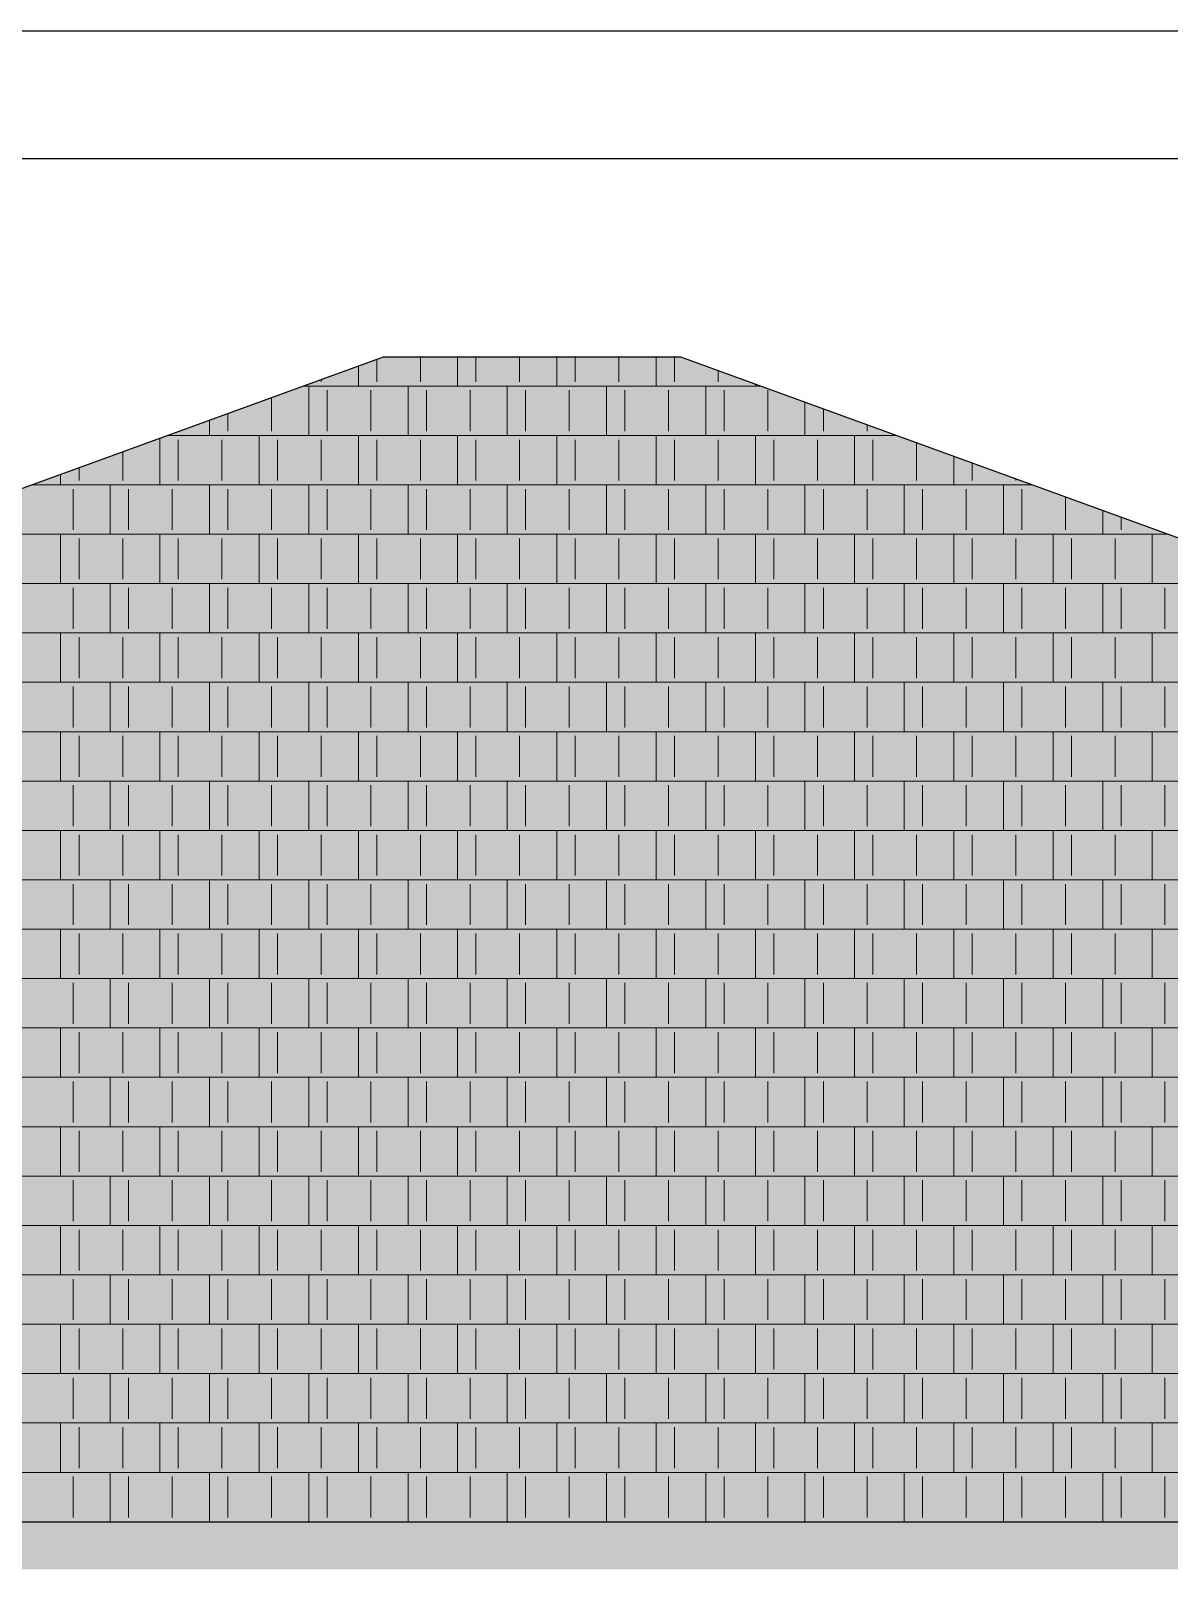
# Model space of a CAD drawing. Extents: x -1929 to 256751, y -18317 to 36108.
# Drawn here: x 10458.2 to 10687.7, y 1160 to 1470.1 of the extents above; entities that cross this region are included whole.
import ezdxf

# ---------------------------------------------------------------- set-up
doc = ezdxf.new("R2010")
doc.units = 0
doc.header["$LTSCALE"] = 5
doc.header["$MEASUREMENT"] = 0
doc.layers.add('7 _ - Основни елементи.2D Elements', color=7, linetype='Continuous')
doc.layers.add('KEREMIDI', color=7, linetype='Continuous')

# ---------------------------------------------------------------- blocks, each defined once
blk = doc.blocks.new('*X17')
at = {"layer": 'KEREMIDI', "color": 250, "linetype": 'Continuous', "lineweight": 13, "ltscale": 0.01, "true_color": 0x2a2a2a}
for p, q in [((20354.9, 27916.5), (20354.9, 27836)), ((20428.9, 27853.1), (20428.9, 27943.4)), ((20604.9, 27853.1), (20604.9, 27952.9)), ((20754.9, 27836), (20754.9, 27952.9)), ((20828.9, 27853.1), (20828.9, 27952.9)), ((21004.9, 27853.1), (21004.9, 27952.9)), ((21154.9, 27952.9), (21154.9, 27836)), ((21228.9, 27853.1), (21228.9, 27952.9)), ((21404.9, 27853.1), (21404.9, 27952.9)), ((21554.9, 27836), (21554.9, 27952.9)), ((21628.9, 27853.1), (21628.9, 27952.9)), ((20204.9, 27853.1), (20204.9, 27861.9)), ((21804.9, 27853.1), (21804.9, 27898.3)), ((20004.9, 27654), (20004.9, 27789.1)), ((20133.6, 27836), (20354.9, 27836)), ((20154.9, 27636.9), (20154.9, 27836)), ((20228.9, 27654), (20228.9, 27818.9)), ((20354.9, 27836), (21154.9, 27836)), ((20404.9, 27654), (20404.9, 27818.9)), ((20554.9, 27636.9), (20554.9, 27836)), ((20628.9, 27654), (20628.9, 27818.9)), ((20804.9, 27654), (20804.9, 27818.9)), ((20954.9, 27636.9), (20954.9, 27836)), ((21028.9, 27654), (21028.9, 27818.9)), ((21154.9, 27836), (21954.9, 27836)), ((21204.9, 27654), (21204.9, 27818.9)), ((21354.9, 27636.9), (21354.9, 27836)), ((21428.9, 27654), (21428.9, 27818.9)), ((21604.9, 27654), (21604.9, 27818.9)), ((21754.9, 27636.9), (21754.9, 27836)), ((21828.9, 27654), (21828.9, 27818.9)), ((21954.9, 27843.7), (21954.9, 27836)), ((21954.9, 27836), (21976.2, 27836)), ((22004.9, 27654), (22004.9, 27818.9)), ((19828.9, 27654), (19828.9, 27725.1)), ((22154.9, 27636.9), (22154.9, 27770.9)), ((22228.9, 27654), (22228.9, 27744)), ((19754.9, 27636.9), (19754.9, 27698.1)), ((22404.9, 27654), (22404.9, 27679.9)), ((19554.9, 27625.3), (19554.9, 27437.9)), ((20354.9, 27636.9), (19586.7, 27636.9)), ((19628.9, 27455), (19628.9, 27619.8)), ((19804.9, 27455), (19804.9, 27619.8)), ((19954.9, 27437.9), (19954.9, 27636.9)), ((20028.9, 27455), (20028.9, 27619.8)), ((20204.9, 27455), (20204.9, 27619.8)), ((21154.9, 27636.9), (20354.9, 27636.9)), ((20354.9, 27636.9), (20354.9, 27437.9)), ((20428.9, 27455), (20428.9, 27619.8)), ((20604.9, 27455), (20604.9, 27619.8)), ((20754.9, 27437.9), (20754.9, 27636.9)), ((20828.9, 27455), (20828.9, 27619.8)), ((21004.9, 27455), (21004.9, 27619.8)), ((21954.9, 27636.9), (21154.9, 27636.9)), ((21154.9, 27636.9), (21154.9, 27437.9)), ((21228.9, 27455), (21228.9, 27619.8)), ((21404.9, 27455), (21404.9, 27619.8)), ((21554.9, 27437.9), (21554.9, 27636.9)), ((21628.9, 27455), (21628.9, 27619.8)), ((21804.9, 27455), (21804.9, 27619.8)), ((22523.1, 27636.9), (21954.9, 27636.9)), ((21954.9, 27636.9), (21954.9, 27437.9)), ((22028.9, 27455), (22028.9, 27619.8)), ((22204.9, 27455), (22204.9, 27619.8)), ((22354.9, 27437.9), (22354.9, 27636.9)), ((22428.9, 27455), (22428.9, 27619.8)), ((22604.9, 27455), (22604.9, 27607.1)), ((19404.9, 27455), (19404.9, 27570.7)), ((22754.9, 27552.5), (22754.9, 27437.9)), ((19154.9, 27437.9), (19154.9, 27479.7)), ((19228.9, 27455), (19228.9, 27506.7)), ((22828.9, 27455), (22828.9, 27525.6)), ((19039.8, 27437.9), (19554.9, 27437.9)), ((19204.9, 27255.9), (19204.9, 27420.8)), ((19354.9, 27238.8), (19354.9, 27437.9)), ((19428.9, 27255.9), (19428.9, 27420.8)), ((19554.9, 27437.9), (20354.9, 27437.9)), ((19604.9, 27255.9), (19604.9, 27420.8)), ((19754.9, 27238.8), (19754.9, 27437.9)), ((19828.9, 27255.9), (19828.9, 27420.8)), ((20004.9, 27255.9), (20004.9, 27420.8)), ((20154.9, 27238.8), (20154.9, 27437.9)), ((20228.9, 27255.9), (20228.9, 27420.8)), ((20354.9, 27437.9), (21154.9, 27437.9)), ((20404.9, 27255.9), (20404.9, 27420.8)), ((20554.9, 27238.8), (20554.9, 27437.9)), ((20628.9, 27255.9), (20628.9, 27420.8)), ((20804.9, 27255.9), (20804.9, 27420.8)), ((20954.9, 27238.8), (20954.9, 27437.9)), ((21028.9, 27255.9), (21028.9, 27420.8)), ((21154.9, 27437.9), (21954.9, 27437.9)), ((21204.9, 27255.9), (21204.9, 27420.8)), ((21354.9, 27238.8), (21354.9, 27437.9)), ((21428.9, 27255.9), (21428.9, 27420.8)), ((21604.9, 27255.9), (21604.9, 27420.8)), ((21754.9, 27238.8), (21754.9, 27437.9)), ((21828.9, 27255.9), (21828.9, 27420.8)), ((21954.9, 27437.9), (22754.9, 27437.9)), ((22004.9, 27255.9), (22004.9, 27420.8)), ((22154.9, 27238.8), (22154.9, 27437.9)), ((22228.9, 27255.9), (22228.9, 27420.8)), ((22404.9, 27255.9), (22404.9, 27420.8)), ((22554.9, 27238.8), (22554.9, 27437.9)), ((22628.9, 27255.9), (22628.9, 27420.8)), ((22754.9, 27437.9), (23070, 27437.9)), ((22804.9, 27255.9), (22804.9, 27420.8)), ((22954.9, 27238.8), (22954.9, 27437.9)), ((23004.9, 27455), (23004.9, 27461.5)), ((23028.9, 27255.9), (23028.9, 27420.8)), ((23204.9, 27255.9), (23204.9, 27388.7)), ((23354.9, 27238.8), (23354.9, 27334.1)), ((23428.9, 27255.9), (23428.9, 27307.2)), ((19554.9, 27238.8), (18754.9, 27238.8)), ((19154.9, 27039.7), (19154.9, 27238.8)), ((20354.9, 27238.8), (19554.9, 27238.8)), ((19554.9, 27238.8), (19554.9, 27039.7)), ((19954.9, 27039.7), (19954.9, 27238.8)), ((21154.9, 27238.8), (20354.9, 27238.8)), ((20354.9, 27238.8), (20354.9, 27039.7)), ((20754.9, 27039.7), (20754.9, 27238.8)), ((21954.9, 27238.8), (21154.9, 27238.8)), ((21154.9, 27238.8), (21154.9, 27039.7)), ((21554.9, 27039.7), (21554.9, 27238.8)), ((22754.9, 27238.8), (21954.9, 27238.8)), ((21954.9, 27238.8), (21954.9, 27039.7)), ((22354.9, 27039.7), (22354.9, 27238.8)), ((23554.9, 27238.8), (22754.9, 27238.8)), ((22754.9, 27238.8), (22754.9, 27039.7)), ((23154.9, 27039.7), (23154.9, 27238.8)), ((23616.9, 27238.8), (23554.9, 27238.8)), ((23554.9, 27238.8), (23554.9, 27039.7)), ((19228.9, 27056.8), (19228.9, 27221.7)), ((19404.9, 27056.8), (19404.9, 27221.7)), ((19628.9, 27056.8), (19628.9, 27221.7)), ((19804.9, 27056.8), (19804.9, 27221.7)), ((20028.9, 27056.8), (20028.9, 27221.7)), ((20204.9, 27056.8), (20204.9, 27221.7)), ((20428.9, 27056.8), (20428.9, 27221.7)), ((20604.9, 27056.8), (20604.9, 27221.7)), ((20828.9, 27056.8), (20828.9, 27221.7)), ((21004.9, 27056.8), (21004.9, 27221.7)), ((21228.9, 27056.8), (21228.9, 27221.7)), ((21404.9, 27056.8), (21404.9, 27221.7)), ((21628.9, 27056.8), (21628.9, 27221.7)), ((21804.9, 27056.8), (21804.9, 27221.7)), ((22028.9, 27056.8), (22028.9, 27221.7)), ((22204.9, 27056.8), (22204.9, 27221.7)), ((22428.9, 27056.8), (22428.9, 27221.7)), ((22604.9, 27056.8), (22604.9, 27221.7)), ((22828.9, 27056.8), (22828.9, 27221.7)), ((23004.9, 27056.8), (23004.9, 27221.7)), ((23228.9, 27056.8), (23228.9, 27221.7)), ((23404.9, 27056.8), (23404.9, 27221.7)), ((18754.9, 27039.7), (19554.9, 27039.7)), ((19204.9, 26857.8), (19204.9, 27022.6)), ((19354.9, 26840.7), (19354.9, 27039.7)), ((19428.9, 26857.8), (19428.9, 27022.6)), ((19554.9, 27039.7), (20354.9, 27039.7)), ((19604.9, 26857.8), (19604.9, 27022.6)), ((19754.9, 26840.7), (19754.9, 27039.7)), ((19828.9, 26857.8), (19828.9, 27022.6)), ((20004.9, 26857.8), (20004.9, 27022.6)), ((20154.9, 26840.7), (20154.9, 27039.7)), ((20228.9, 26857.8), (20228.9, 27022.6)), ((20354.9, 27039.7), (21154.9, 27039.7)), ((20404.9, 26857.8), (20404.9, 27022.6)), ((20554.9, 26840.7), (20554.9, 27039.7)), ((20628.9, 26857.8), (20628.9, 27022.6)), ((20804.9, 26857.8), (20804.9, 27022.6)), ((20954.9, 26840.7), (20954.9, 27039.7)), ((21028.9, 26857.8), (21028.9, 27022.6)), ((21154.9, 27039.7), (21954.9, 27039.7)), ((21204.9, 26857.8), (21204.9, 27022.6)), ((21354.9, 26840.7), (21354.9, 27039.7)), ((21428.9, 26857.8), (21428.9, 27022.6)), ((21604.9, 26857.8), (21604.9, 27022.6)), ((21754.9, 26840.7), (21754.9, 27039.7)), ((21828.9, 26857.8), (21828.9, 27022.6)), ((21954.9, 27039.7), (22754.9, 27039.7)), ((22004.9, 26857.8), (22004.9, 27022.6)), ((22154.9, 26840.7), (22154.9, 27039.7)), ((22228.9, 26857.8), (22228.9, 27022.6)), ((22404.9, 26857.8), (22404.9, 27022.6)), ((22554.9, 26840.7), (22554.9, 27039.7)), ((22628.9, 26857.8), (22628.9, 27022.6)), ((22754.9, 27039.7), (23554.9, 27039.7)), ((22804.9, 26857.8), (22804.9, 27022.6)), ((22954.9, 26840.7), (22954.9, 27039.7)), ((23028.9, 26857.8), (23028.9, 27022.6)), ((23204.9, 26857.8), (23204.9, 27022.6)), ((23354.9, 26840.7), (23354.9, 27039.7)), ((23428.9, 26857.8), (23428.9, 27022.6)), ((23554.9, 27039.7), (24163.8, 27039.7)), ((23604.9, 26857.8), (23604.9, 27022.6)), ((19554.9, 26840.7), (18754.9, 26840.7)), ((19154.9, 26641.6), (19154.9, 26840.7)), ((19228.9, 26658.7), (19228.9, 26823.6)), ((19404.9, 26658.7), (19404.9, 26823.6)), ((20354.9, 26840.7), (19554.9, 26840.7)), ((19554.9, 26840.7), (19554.9, 26641.6)), ((19628.9, 26658.7), (19628.9, 26823.6)), ((19804.9, 26658.7), (19804.9, 26823.6)), ((19954.9, 26641.6), (19954.9, 26840.7)), ((20028.9, 26658.7), (20028.9, 26823.6)), ((20204.9, 26658.7), (20204.9, 26823.6)), ((21154.9, 26840.7), (20354.9, 26840.7)), ((20354.9, 26840.7), (20354.9, 26641.6)), ((20428.9, 26658.7), (20428.9, 26823.6)), ((20604.9, 26658.7), (20604.9, 26823.6)), ((20754.9, 26641.6), (20754.9, 26840.7)), ((20828.9, 26658.7), (20828.9, 26823.6)), ((21004.9, 26658.7), (21004.9, 26823.6)), ((21954.9, 26840.7), (21154.9, 26840.7)), ((21154.9, 26840.7), (21154.9, 26641.6)), ((21228.9, 26658.7), (21228.9, 26823.6)), ((21404.9, 26658.7), (21404.9, 26823.6)), ((21554.9, 26641.6), (21554.9, 26840.7)), ((21628.9, 26658.7), (21628.9, 26823.6)), ((21804.9, 26658.7), (21804.9, 26823.6)), ((22754.9, 26840.7), (21954.9, 26840.7)), ((21954.9, 26840.7), (21954.9, 26641.6)), ((22028.9, 26658.7), (22028.9, 26823.6)), ((22204.9, 26658.7), (22204.9, 26823.6)), ((22354.9, 26641.6), (22354.9, 26840.7)), ((22428.9, 26658.7), (22428.9, 26823.6)), ((22604.9, 26658.7), (22604.9, 26823.6)), ((23554.9, 26840.7), (22754.9, 26840.7)), ((22754.9, 26840.7), (22754.9, 26641.6)), ((22828.9, 26658.7), (22828.9, 26823.6)), ((23004.9, 26658.7), (23004.9, 26823.6)), ((23154.9, 26641.6), (23154.9, 26840.7)), ((23228.9, 26658.7), (23228.9, 26823.6)), ((23404.9, 26658.7), (23404.9, 26823.6)), ((24354.9, 26840.7), (23554.9, 26840.7)), ((23554.9, 26840.7), (23554.9, 26641.6)), ((18754.9, 26641.6), (19554.9, 26641.6)), ((19204.9, 26459.7), (19204.9, 26624.5)), ((19354.9, 26442.6), (19354.9, 26641.6)), ((19428.9, 26459.7), (19428.9, 26624.5)), ((19554.9, 26641.6), (20354.9, 26641.6)), ((19604.9, 26459.7), (19604.9, 26624.5)), ((19754.9, 26442.6), (19754.9, 26641.6)), ((19828.9, 26459.7), (19828.9, 26624.5)), ((20004.9, 26459.7), (20004.9, 26624.5)), ((20154.9, 26442.6), (20154.9, 26641.6)), ((20228.9, 26459.7), (20228.9, 26624.5)), ((20354.9, 26641.6), (21154.9, 26641.6)), ((20404.9, 26459.7), (20404.9, 26624.5)), ((20554.9, 26442.6), (20554.9, 26641.6)), ((20628.9, 26459.7), (20628.9, 26624.5)), ((20804.9, 26459.7), (20804.9, 26624.5)), ((20954.9, 26442.6), (20954.9, 26641.6)), ((21028.9, 26459.7), (21028.9, 26624.5)), ((21154.9, 26641.6), (21954.9, 26641.6)), ((21204.9, 26459.7), (21204.9, 26624.5)), ((21354.9, 26442.6), (21354.9, 26641.6)), ((21428.9, 26459.7), (21428.9, 26624.5)), ((21604.9, 26459.7), (21604.9, 26624.5)), ((21754.9, 26442.6), (21754.9, 26641.6)), ((21828.9, 26459.7), (21828.9, 26624.5)), ((21954.9, 26641.6), (22754.9, 26641.6)), ((22004.9, 26459.7), (22004.9, 26624.5)), ((22154.9, 26442.6), (22154.9, 26641.6)), ((22228.9, 26459.7), (22228.9, 26624.5)), ((22404.9, 26459.7), (22404.9, 26624.5)), ((22554.9, 26442.6), (22554.9, 26641.6)), ((22628.9, 26459.7), (22628.9, 26624.5)), ((22754.9, 26641.6), (23554.9, 26641.6)), ((22804.9, 26459.7), (22804.9, 26624.5)), ((22954.9, 26442.6), (22954.9, 26641.6)), ((23028.9, 26459.7), (23028.9, 26624.5)), ((23204.9, 26459.7), (23204.9, 26624.5)), ((23354.9, 26442.6), (23354.9, 26641.6)), ((23428.9, 26459.7), (23428.9, 26624.5)), ((23554.9, 26641.6), (24354.9, 26641.6)), ((23604.9, 26459.7), (23604.9, 26624.5)), ((19554.9, 26442.6), (18754.9, 26442.6)), ((19154.9, 26243.5), (19154.9, 26442.6)), ((19228.9, 26260.6), (19228.9, 26425.5)), ((19404.9, 26260.6), (19404.9, 26425.5)), ((20354.9, 26442.6), (19554.9, 26442.6)), ((19554.9, 26442.6), (19554.9, 26243.5)), ((19628.9, 26260.6), (19628.9, 26425.5)), ((19804.9, 26260.6), (19804.9, 26425.5)), ((19954.9, 26243.5), (19954.9, 26442.6)), ((20028.9, 26260.6), (20028.9, 26425.5)), ((20204.9, 26260.6), (20204.9, 26425.5)), ((21154.9, 26442.6), (20354.9, 26442.6)), ((20354.9, 26442.6), (20354.9, 26243.5)), ((20428.9, 26260.6), (20428.9, 26425.5)), ((20604.9, 26260.6), (20604.9, 26425.5)), ((20754.9, 26243.5), (20754.9, 26442.6)), ((20828.9, 26260.6), (20828.9, 26425.5)), ((21004.9, 26260.6), (21004.9, 26425.5)), ((21954.9, 26442.6), (21154.9, 26442.6)), ((21154.9, 26442.6), (21154.9, 26243.5)), ((21228.9, 26260.6), (21228.9, 26425.5)), ((21404.9, 26260.6), (21404.9, 26425.5)), ((21554.9, 26243.5), (21554.9, 26442.6)), ((21628.9, 26260.6), (21628.9, 26425.5)), ((21804.9, 26260.6), (21804.9, 26425.5)), ((22754.9, 26442.6), (21954.9, 26442.6)), ((21954.9, 26442.6), (21954.9, 26243.5)), ((22028.9, 26260.6), (22028.9, 26425.5)), ((22204.9, 26260.6), (22204.9, 26425.5)), ((22354.9, 26243.5), (22354.9, 26442.6)), ((22428.9, 26260.6), (22428.9, 26425.5)), ((22604.9, 26260.6), (22604.9, 26425.5)), ((23554.9, 26442.6), (22754.9, 26442.6)), ((22754.9, 26442.6), (22754.9, 26243.5)), ((22828.9, 26260.6), (22828.9, 26425.5)), ((23004.9, 26260.6), (23004.9, 26425.5)), ((23154.9, 26243.5), (23154.9, 26442.6)), ((23228.9, 26260.6), (23228.9, 26425.5)), ((23404.9, 26260.6), (23404.9, 26425.5)), ((24354.9, 26442.6), (23554.9, 26442.6)), ((23554.9, 26442.6), (23554.9, 26243.5)), ((18754.9, 26243.5), (19554.9, 26243.5)), ((19354.9, 26044.5), (19354.9, 26243.5)), ((19554.9, 26243.5), (20354.9, 26243.5)), ((19754.9, 26044.5), (19754.9, 26243.5)), ((20154.9, 26044.5), (20154.9, 26243.5)), ((20354.9, 26243.5), (21154.9, 26243.5)), ((20554.9, 26044.5), (20554.9, 26243.5)), ((20954.9, 26044.5), (20954.9, 26243.5)), ((21154.9, 26243.5), (21954.9, 26243.5)), ((21354.9, 26044.5), (21354.9, 26243.5)), ((21754.9, 26044.5), (21754.9, 26243.5)), ((21954.9, 26243.5), (22754.9, 26243.5)), ((22154.9, 26044.5), (22154.9, 26243.5)), ((22554.9, 26044.5), (22554.9, 26243.5)), ((22754.9, 26243.5), (23554.9, 26243.5)), ((22954.9, 26044.5), (22954.9, 26243.5)), ((23354.9, 26044.5), (23354.9, 26243.5)), ((23554.9, 26243.5), (24354.9, 26243.5)), ((19204.9, 26061.6), (19204.9, 26226.4)), ((19428.9, 26061.6), (19428.9, 26226.4)), ((19604.9, 26061.6), (19604.9, 26226.4)), ((19828.9, 26061.6), (19828.9, 26226.4)), ((20004.9, 26061.6), (20004.9, 26226.4)), ((20228.9, 26061.6), (20228.9, 26226.4)), ((20404.9, 26061.6), (20404.9, 26226.4)), ((20628.9, 26061.6), (20628.9, 26226.4)), ((20804.9, 26061.6), (20804.9, 26226.4)), ((21028.9, 26061.6), (21028.9, 26226.4)), ((21204.9, 26061.6), (21204.9, 26226.4)), ((21428.9, 26061.6), (21428.9, 26226.4)), ((21604.9, 26061.6), (21604.9, 26226.4)), ((21828.9, 26061.6), (21828.9, 26226.4)), ((22004.9, 26061.6), (22004.9, 26226.4)), ((22228.9, 26061.6), (22228.9, 26226.4)), ((22404.9, 26061.6), (22404.9, 26226.4)), ((22628.9, 26061.6), (22628.9, 26226.4)), ((22804.9, 26061.6), (22804.9, 26226.4)), ((23028.9, 26061.6), (23028.9, 26226.4)), ((23204.9, 26061.6), (23204.9, 26226.4)), ((23428.9, 26061.6), (23428.9, 26226.4)), ((23604.9, 26061.6), (23604.9, 26226.4)), ((19554.9, 26044.5), (18754.9, 26044.5)), ((19154.9, 25845.4), (19154.9, 26044.5)), ((19228.9, 25862.5), (19228.9, 26027.4)), ((19404.9, 25862.5), (19404.9, 26027.4)), ((20354.9, 26044.5), (19554.9, 26044.5)), ((19554.9, 26044.5), (19554.9, 25845.4)), ((19628.9, 25862.5), (19628.9, 26027.4)), ((19804.9, 25862.5), (19804.9, 26027.4)), ((19954.9, 25845.4), (19954.9, 26044.5)), ((20028.9, 25862.5), (20028.9, 26027.4)), ((20204.9, 25862.5), (20204.9, 26027.4)), ((21154.9, 26044.5), (20354.9, 26044.5)), ((20354.9, 26044.5), (20354.9, 25845.4)), ((20428.9, 25862.5), (20428.9, 26027.4)), ((20604.9, 25862.5), (20604.9, 26027.4)), ((20754.9, 25845.4), (20754.9, 26044.5)), ((20828.9, 25862.5), (20828.9, 26027.4)), ((21004.9, 25862.5), (21004.9, 26027.4)), ((21954.9, 26044.5), (21154.9, 26044.5)), ((21154.9, 26044.5), (21154.9, 25845.4)), ((21228.9, 25862.5), (21228.9, 26027.4)), ((21404.9, 25862.5), (21404.9, 26027.4)), ((21554.9, 25845.4), (21554.9, 26044.5)), ((21628.9, 25862.5), (21628.9, 26027.4)), ((21804.9, 25862.5), (21804.9, 26027.4)), ((22754.9, 26044.5), (21954.9, 26044.5)), ((21954.9, 26044.5), (21954.9, 25845.4)), ((22028.9, 25862.5), (22028.9, 26027.4)), ((22204.9, 25862.5), (22204.9, 26027.4)), ((22354.9, 25845.4), (22354.9, 26044.5)), ((22428.9, 25862.5), (22428.9, 26027.4)), ((22604.9, 25862.5), (22604.9, 26027.4)), ((23554.9, 26044.5), (22754.9, 26044.5)), ((22754.9, 26044.5), (22754.9, 25845.4)), ((22828.9, 25862.5), (22828.9, 26027.4)), ((23004.9, 25862.5), (23004.9, 26027.4)), ((23154.9, 25845.4), (23154.9, 26044.5)), ((23228.9, 25862.5), (23228.9, 26027.4)), ((23404.9, 25862.5), (23404.9, 26027.4)), ((24354.9, 26044.5), (23554.9, 26044.5)), ((23554.9, 26044.5), (23554.9, 25845.4)), ((18754.9, 25845.4), (19554.9, 25845.4)), ((19204.9, 25663.5), (19204.9, 25828.3)), ((19354.9, 25646.4), (19354.9, 25845.4)), ((19428.9, 25663.5), (19428.9, 25828.3)), ((19554.9, 25845.4), (20354.9, 25845.4)), ((19604.9, 25663.5), (19604.9, 25828.3)), ((19754.9, 25646.4), (19754.9, 25845.4)), ((19828.9, 25663.5), (19828.9, 25828.3)), ((20004.9, 25663.5), (20004.9, 25828.3)), ((20154.9, 25646.4), (20154.9, 25845.4)), ((20228.9, 25663.5), (20228.9, 25828.3)), ((20354.9, 25845.4), (21154.9, 25845.4)), ((20404.9, 25663.5), (20404.9, 25828.3)), ((20554.9, 25646.4), (20554.9, 25845.4)), ((20628.9, 25663.5), (20628.9, 25828.3)), ((20804.9, 25663.5), (20804.9, 25828.3)), ((20954.9, 25646.4), (20954.9, 25845.4)), ((21028.9, 25663.5), (21028.9, 25828.3)), ((21154.9, 25845.4), (21954.9, 25845.4)), ((21204.9, 25663.5), (21204.9, 25828.3)), ((21354.9, 25646.4), (21354.9, 25845.4)), ((21428.9, 25663.5), (21428.9, 25828.3)), ((21604.9, 25663.5), (21604.9, 25828.3)), ((21754.9, 25646.4), (21754.9, 25845.4)), ((21828.9, 25663.5), (21828.9, 25828.3)), ((21954.9, 25845.4), (22754.9, 25845.4)), ((22004.9, 25663.5), (22004.9, 25828.3)), ((22154.9, 25646.4), (22154.9, 25845.4)), ((22228.9, 25663.5), (22228.9, 25828.3)), ((22404.9, 25663.5), (22404.9, 25828.3)), ((22554.9, 25646.4), (22554.9, 25845.4)), ((22628.9, 25663.5), (22628.9, 25828.3)), ((22754.9, 25845.4), (23554.9, 25845.4)), ((22804.9, 25663.5), (22804.9, 25828.3)), ((22954.9, 25646.4), (22954.9, 25845.4)), ((23028.9, 25663.5), (23028.9, 25828.3)), ((23204.9, 25663.5), (23204.9, 25828.3)), ((23354.9, 25646.4), (23354.9, 25845.4)), ((23428.9, 25663.5), (23428.9, 25828.3)), ((23554.9, 25845.4), (24354.9, 25845.4)), ((23604.9, 25663.5), (23604.9, 25828.3)), ((19554.9, 25646.4), (18754.9, 25646.4)), ((19154.9, 25447.3), (19154.9, 25646.4)), ((19228.9, 25464.4), (19228.9, 25629.3)), ((19404.9, 25464.4), (19404.9, 25629.3)), ((20354.9, 25646.4), (19554.9, 25646.4)), ((19554.9, 25646.4), (19554.9, 25447.3)), ((19628.9, 25464.4), (19628.9, 25629.3)), ((19804.9, 25464.4), (19804.9, 25629.3)), ((19954.9, 25447.3), (19954.9, 25646.4)), ((20028.9, 25464.4), (20028.9, 25629.3)), ((20204.9, 25464.4), (20204.9, 25629.3)), ((21154.9, 25646.4), (20354.9, 25646.4)), ((20354.9, 25646.4), (20354.9, 25447.3)), ((20428.9, 25464.4), (20428.9, 25629.3)), ((20604.9, 25464.4), (20604.9, 25629.3)), ((20754.9, 25447.3), (20754.9, 25646.4)), ((20828.9, 25464.4), (20828.9, 25629.3)), ((21004.9, 25464.4), (21004.9, 25629.3)), ((21954.9, 25646.4), (21154.9, 25646.4)), ((21154.9, 25646.4), (21154.9, 25447.3)), ((21228.9, 25464.4), (21228.9, 25629.3)), ((21404.9, 25464.4), (21404.9, 25629.3)), ((21554.9, 25447.3), (21554.9, 25646.4)), ((21628.9, 25464.4), (21628.9, 25629.3)), ((21804.9, 25464.4), (21804.9, 25629.3)), ((22754.9, 25646.4), (21954.9, 25646.4)), ((21954.9, 25646.4), (21954.9, 25447.3)), ((22028.9, 25464.4), (22028.9, 25629.3)), ((22204.9, 25464.4), (22204.9, 25629.3)), ((22354.9, 25447.3), (22354.9, 25646.4)), ((22428.9, 25464.4), (22428.9, 25629.3)), ((22604.9, 25464.4), (22604.9, 25629.3)), ((23554.9, 25646.4), (22754.9, 25646.4)), ((22754.9, 25646.4), (22754.9, 25447.3)), ((22828.9, 25464.4), (22828.9, 25629.3)), ((23004.9, 25464.4), (23004.9, 25629.3)), ((23154.9, 25447.3), (23154.9, 25646.4)), ((23228.9, 25464.4), (23228.9, 25629.3)), ((23404.9, 25464.4), (23404.9, 25629.3)), ((24354.9, 25646.4), (23554.9, 25646.4)), ((23554.9, 25646.4), (23554.9, 25447.3)), ((18754.9, 25447.3), (19554.9, 25447.3)), ((19204.9, 25265.3), (19204.9, 25430.2)), ((19354.9, 25248.2), (19354.9, 25447.3)), ((19428.9, 25265.3), (19428.9, 25430.2)), ((19554.9, 25447.3), (20354.9, 25447.3)), ((19604.9, 25265.3), (19604.9, 25430.2)), ((19754.9, 25248.2), (19754.9, 25447.3)), ((19828.9, 25265.3), (19828.9, 25430.2)), ((20004.9, 25265.3), (20004.9, 25430.2)), ((20154.9, 25248.2), (20154.9, 25447.3)), ((20228.9, 25265.3), (20228.9, 25430.2)), ((20354.9, 25447.3), (21154.9, 25447.3)), ((20404.9, 25265.3), (20404.9, 25430.2)), ((20554.9, 25248.2), (20554.9, 25447.3)), ((20628.9, 25265.3), (20628.9, 25430.2)), ((20804.9, 25265.3), (20804.9, 25430.2)), ((20954.9, 25248.2), (20954.9, 25447.3)), ((21028.9, 25265.3), (21028.9, 25430.2)), ((21154.9, 25447.3), (21954.9, 25447.3)), ((21204.9, 25265.3), (21204.9, 25430.2)), ((21354.9, 25248.2), (21354.9, 25447.3)), ((21428.9, 25265.3), (21428.9, 25430.2)), ((21604.9, 25265.3), (21604.9, 25430.2)), ((21754.9, 25248.2), (21754.9, 25447.3)), ((21828.9, 25265.3), (21828.9, 25430.2)), ((21954.9, 25447.3), (22754.9, 25447.3)), ((22004.9, 25265.3), (22004.9, 25430.2)), ((22154.9, 25248.2), (22154.9, 25447.3)), ((22228.9, 25265.3), (22228.9, 25430.2)), ((22404.9, 25265.3), (22404.9, 25430.2)), ((22554.9, 25248.2), (22554.9, 25447.3)), ((22628.9, 25265.3), (22628.9, 25430.2)), ((22754.9, 25447.3), (23554.9, 25447.3)), ((22804.9, 25265.3), (22804.9, 25430.2)), ((22954.9, 25248.2), (22954.9, 25447.3)), ((23028.9, 25265.3), (23028.9, 25430.2)), ((23204.9, 25265.3), (23204.9, 25430.2)), ((23354.9, 25248.2), (23354.9, 25447.3)), ((23428.9, 25265.3), (23428.9, 25430.2)), ((23554.9, 25447.3), (24354.9, 25447.3)), ((23604.9, 25265.3), (23604.9, 25430.2)), ((19554.9, 25248.2), (18754.9, 25248.2)), ((19154.9, 25049.2), (19154.9, 25248.2)), ((20354.9, 25248.2), (19554.9, 25248.2)), ((19554.9, 25248.2), (19554.9, 25049.2)), ((19954.9, 25049.2), (19954.9, 25248.2)), ((21154.9, 25248.2), (20354.9, 25248.2)), ((20354.9, 25248.2), (20354.9, 25049.2)), ((20754.9, 25049.2), (20754.9, 25248.2)), ((21954.9, 25248.2), (21154.9, 25248.2)), ((21154.9, 25248.2), (21154.9, 25049.2)), ((21554.9, 25049.2), (21554.9, 25248.2)), ((22754.9, 25248.2), (21954.9, 25248.2)), ((21954.9, 25248.2), (21954.9, 25049.2)), ((22354.9, 25049.2), (22354.9, 25248.2)), ((23554.9, 25248.2), (22754.9, 25248.2)), ((22754.9, 25248.2), (22754.9, 25049.2)), ((23154.9, 25049.2), (23154.9, 25248.2)), ((24354.9, 25248.2), (23554.9, 25248.2)), ((23554.9, 25248.2), (23554.9, 25049.2)), ((19228.9, 25066.3), (19228.9, 25231.1)), ((19404.9, 25066.3), (19404.9, 25231.1)), ((19628.9, 25066.3), (19628.9, 25231.1)), ((19804.9, 25066.3), (19804.9, 25231.1)), ((20028.9, 25066.3), (20028.9, 25231.1)), ((20204.9, 25066.3), (20204.9, 25231.1)), ((20428.9, 25066.3), (20428.9, 25231.1)), ((20604.9, 25066.3), (20604.9, 25231.1)), ((20828.9, 25066.3), (20828.9, 25231.1)), ((21004.9, 25066.3), (21004.9, 25231.1)), ((21228.9, 25066.3), (21228.9, 25231.1)), ((21404.9, 25066.3), (21404.9, 25231.1)), ((21628.9, 25066.3), (21628.9, 25231.1)), ((21804.9, 25066.3), (21804.9, 25231.1)), ((22028.9, 25066.3), (22028.9, 25231.1)), ((22204.9, 25066.3), (22204.9, 25231.1)), ((22428.9, 25066.3), (22428.9, 25231.1)), ((22604.9, 25066.3), (22604.9, 25231.1)), ((22828.9, 25066.3), (22828.9, 25231.1)), ((23004.9, 25066.3), (23004.9, 25231.1)), ((23228.9, 25066.3), (23228.9, 25231.1)), ((23404.9, 25066.3), (23404.9, 25231.1)), ((18754.9, 25049.2), (19554.9, 25049.2)), ((19204.9, 24867.2), (19204.9, 25032.1)), ((19354.9, 24850.1), (19354.9, 25049.2)), ((19428.9, 24867.2), (19428.9, 25032.1)), ((19554.9, 25049.2), (20354.9, 25049.2)), ((19604.9, 24867.2), (19604.9, 25032.1)), ((19754.9, 24850.1), (19754.9, 25049.2)), ((19828.9, 24867.2), (19828.9, 25032.1)), ((20004.9, 24867.2), (20004.9, 25032.1)), ((20154.9, 24850.1), (20154.9, 25049.2)), ((20228.9, 24867.2), (20228.9, 25032.1)), ((20354.9, 25049.2), (21154.9, 25049.2)), ((20404.9, 24867.2), (20404.9, 25032.1)), ((20554.9, 24850.1), (20554.9, 25049.2)), ((20628.9, 24867.2), (20628.9, 25032.1)), ((20804.9, 24867.2), (20804.9, 25032.1)), ((20954.9, 24850.1), (20954.9, 25049.2)), ((21028.9, 24867.2), (21028.9, 25032.1)), ((21154.9, 25049.2), (21954.9, 25049.2)), ((21204.9, 24867.2), (21204.9, 25032.1)), ((21354.9, 24850.1), (21354.9, 25049.2)), ((21428.9, 24867.2), (21428.9, 25032.1)), ((21604.9, 24867.2), (21604.9, 25032.1)), ((21754.9, 24850.1), (21754.9, 25049.2)), ((21828.9, 24867.2), (21828.9, 25032.1)), ((21954.9, 25049.2), (22754.9, 25049.2)), ((22004.9, 24867.2), (22004.9, 25032.1)), ((22154.9, 24850.1), (22154.9, 25049.2)), ((22228.9, 24867.2), (22228.9, 25032.1)), ((22404.9, 24867.2), (22404.9, 25032.1)), ((22554.9, 24850.1), (22554.9, 25049.2)), ((22628.9, 24867.2), (22628.9, 25032.1)), ((22754.9, 25049.2), (23554.9, 25049.2)), ((22804.9, 24867.2), (22804.9, 25032.1)), ((22954.9, 24850.1), (22954.9, 25049.2)), ((23028.9, 24867.2), (23028.9, 25032.1)), ((23204.9, 24867.2), (23204.9, 25032.1)), ((23354.9, 24850.1), (23354.9, 25049.2)), ((23428.9, 24867.2), (23428.9, 25032.1)), ((23554.9, 25049.2), (24354.9, 25049.2)), ((23604.9, 24867.2), (23604.9, 25032.1)), ((19554.9, 24850.1), (18754.9, 24850.1)), ((19154.9, 24651.1), (19154.9, 24850.1)), ((19228.9, 24668.2), (19228.9, 24833)), ((19404.9, 24668.2), (19404.9, 24833)), ((20354.9, 24850.1), (19554.9, 24850.1)), ((19554.9, 24850.1), (19554.9, 24651.1)), ((19628.9, 24668.2), (19628.9, 24833)), ((19804.9, 24668.2), (19804.9, 24833)), ((19954.9, 24651.1), (19954.9, 24850.1)), ((20028.9, 24668.2), (20028.9, 24833)), ((20204.9, 24668.2), (20204.9, 24833)), ((21154.9, 24850.1), (20354.9, 24850.1)), ((20354.9, 24850.1), (20354.9, 24651.1)), ((20428.9, 24668.2), (20428.9, 24833)), ((20604.9, 24668.2), (20604.9, 24833)), ((20754.9, 24651.1), (20754.9, 24850.1)), ((20828.9, 24668.2), (20828.9, 24833)), ((21004.9, 24668.2), (21004.9, 24833)), ((21954.9, 24850.1), (21154.9, 24850.1)), ((21154.9, 24850.1), (21154.9, 24651.1)), ((21228.9, 24668.2), (21228.9, 24833)), ((21404.9, 24668.2), (21404.9, 24833)), ((21554.9, 24651.1), (21554.9, 24850.1)), ((21628.9, 24668.2), (21628.9, 24833)), ((21804.9, 24668.2), (21804.9, 24833)), ((22754.9, 24850.1), (21954.9, 24850.1)), ((21954.9, 24850.1), (21954.9, 24651.1)), ((22028.9, 24668.2), (22028.9, 24833)), ((22204.9, 24668.2), (22204.9, 24833)), ((22354.9, 24651.1), (22354.9, 24850.1)), ((22428.9, 24668.2), (22428.9, 24833)), ((22604.9, 24668.2), (22604.9, 24833)), ((23554.9, 24850.1), (22754.9, 24850.1)), ((22754.9, 24850.1), (22754.9, 24651.1)), ((22828.9, 24668.2), (22828.9, 24833)), ((23004.9, 24668.2), (23004.9, 24833)), ((23154.9, 24651.1), (23154.9, 24850.1)), ((23228.9, 24668.2), (23228.9, 24833)), ((23404.9, 24668.2), (23404.9, 24833)), ((24354.9, 24850.1), (23554.9, 24850.1)), ((23554.9, 24850.1), (23554.9, 24651.1)), ((18754.9, 24651.1), (19554.9, 24651.1)), ((19204.9, 24469.1), (19204.9, 24634)), ((19354.9, 24452), (19354.9, 24651.1)), ((19428.9, 24469.1), (19428.9, 24634)), ((19554.9, 24651.1), (20354.9, 24651.1)), ((19604.9, 24469.1), (19604.9, 24634)), ((19754.9, 24452), (19754.9, 24651.1)), ((19828.9, 24469.1), (19828.9, 24634)), ((20004.9, 24469.1), (20004.9, 24634)), ((20154.9, 24452), (20154.9, 24651.1)), ((20228.9, 24469.1), (20228.9, 24634)), ((20354.9, 24651.1), (21154.9, 24651.1)), ((20404.9, 24469.1), (20404.9, 24634)), ((20554.9, 24452), (20554.9, 24651.1)), ((20628.9, 24469.1), (20628.9, 24634)), ((20804.9, 24469.1), (20804.9, 24634)), ((20954.9, 24452), (20954.9, 24651.1)), ((21028.9, 24469.1), (21028.9, 24634)), ((21154.9, 24651.1), (21954.9, 24651.1)), ((21204.9, 24469.1), (21204.9, 24634)), ((21354.9, 24452), (21354.9, 24651.1)), ((21428.9, 24469.1), (21428.9, 24634)), ((21604.9, 24469.1), (21604.9, 24634)), ((21754.9, 24452), (21754.9, 24651.1)), ((21828.9, 24469.1), (21828.9, 24634)), ((21954.9, 24651.1), (22754.9, 24651.1)), ((22004.9, 24469.1), (22004.9, 24634)), ((22154.9, 24452), (22154.9, 24651.1)), ((22228.9, 24469.1), (22228.9, 24634)), ((22404.9, 24469.1), (22404.9, 24634)), ((22554.9, 24452), (22554.9, 24651.1)), ((22628.9, 24469.1), (22628.9, 24634)), ((22754.9, 24651.1), (23554.9, 24651.1)), ((22804.9, 24469.1), (22804.9, 24634)), ((22954.9, 24452), (22954.9, 24651.1)), ((23028.9, 24469.1), (23028.9, 24634)), ((23204.9, 24469.1), (23204.9, 24634)), ((23354.9, 24452), (23354.9, 24651.1)), ((23428.9, 24469.1), (23428.9, 24634)), ((23554.9, 24651.1), (24354.9, 24651.1)), ((23604.9, 24469.1), (23604.9, 24634)), ((19554.9, 24452), (18754.9, 24452)), ((19154.9, 24253), (19154.9, 24452)), ((20354.9, 24452), (19554.9, 24452)), ((19554.9, 24452), (19554.9, 24253)), ((19954.9, 24253), (19954.9, 24452)), ((21154.9, 24452), (20354.9, 24452)), ((20354.9, 24452), (20354.9, 24253)), ((20754.9, 24253), (20754.9, 24452)), ((21954.9, 24452), (21154.9, 24452)), ((21154.9, 24452), (21154.9, 24253)), ((21554.9, 24253), (21554.9, 24452)), ((22754.9, 24452), (21954.9, 24452)), ((21954.9, 24452), (21954.9, 24253)), ((22354.9, 24253), (22354.9, 24452)), ((23554.9, 24452), (22754.9, 24452)), ((22754.9, 24452), (22754.9, 24253)), ((23154.9, 24253), (23154.9, 24452)), ((24354.9, 24452), (23554.9, 24452)), ((23554.9, 24452), (23554.9, 24253)), ((19228.9, 24270.1), (19228.9, 24434.9)), ((19404.9, 24270.1), (19404.9, 24434.9)), ((19628.9, 24270.1), (19628.9, 24434.9)), ((19804.9, 24270.1), (19804.9, 24434.9)), ((20028.9, 24270.1), (20028.9, 24434.9)), ((20204.9, 24270.1), (20204.9, 24434.9)), ((20428.9, 24270.1), (20428.9, 24434.9)), ((20604.9, 24270.1), (20604.9, 24434.9)), ((20828.9, 24270.1), (20828.9, 24434.9)), ((21004.9, 24270.1), (21004.9, 24434.9)), ((21228.9, 24270.1), (21228.9, 24434.9)), ((21404.9, 24270.1), (21404.9, 24434.9)), ((21628.9, 24270.1), (21628.9, 24434.9)), ((21804.9, 24270.1), (21804.9, 24434.9)), ((22028.9, 24270.1), (22028.9, 24434.9)), ((22204.9, 24270.1), (22204.9, 24434.9)), ((22428.9, 24270.1), (22428.9, 24434.9)), ((22604.9, 24270.1), (22604.9, 24434.9)), ((22828.9, 24270.1), (22828.9, 24434.9)), ((23004.9, 24270.1), (23004.9, 24434.9)), ((23228.9, 24270.1), (23228.9, 24434.9)), ((23404.9, 24270.1), (23404.9, 24434.9)), ((18754.9, 24253), (19554.9, 24253)), ((19354.9, 24053.9), (19354.9, 24253)), ((19554.9, 24253), (20354.9, 24253)), ((19754.9, 24053.9), (19754.9, 24253)), ((20154.9, 24053.9), (20154.9, 24253)), ((20354.9, 24253), (21154.9, 24253)), ((20554.9, 24053.9), (20554.9, 24253)), ((20954.9, 24053.9), (20954.9, 24253)), ((21154.9, 24253), (21954.9, 24253)), ((21354.9, 24053.9), (21354.9, 24253)), ((21754.9, 24053.9), (21754.9, 24253)), ((21954.9, 24253), (22754.9, 24253)), ((22154.9, 24053.9), (22154.9, 24253)), ((22554.9, 24053.9), (22554.9, 24253)), ((22754.9, 24253), (23554.9, 24253)), ((22954.9, 24053.9), (22954.9, 24253)), ((23354.9, 24053.9), (23354.9, 24253)), ((23554.9, 24253), (24354.9, 24253)), ((19204.9, 24071), (19204.9, 24235.9)), ((19428.9, 24071), (19428.9, 24235.9)), ((19604.9, 24071), (19604.9, 24235.9)), ((19828.9, 24071), (19828.9, 24235.9)), ((20004.9, 24071), (20004.9, 24235.9)), ((20228.9, 24071), (20228.9, 24235.9)), ((20404.9, 24071), (20404.9, 24235.9)), ((20628.9, 24071), (20628.9, 24235.9)), ((20804.9, 24071), (20804.9, 24235.9)), ((21028.9, 24071), (21028.9, 24235.9)), ((21204.9, 24071), (21204.9, 24235.9)), ((21428.9, 24071), (21428.9, 24235.9)), ((21604.9, 24071), (21604.9, 24235.9)), ((21828.9, 24071), (21828.9, 24235.9)), ((22004.9, 24071), (22004.9, 24235.9)), ((22228.9, 24071), (22228.9, 24235.9)), ((22404.9, 24071), (22404.9, 24235.9)), ((22628.9, 24071), (22628.9, 24235.9)), ((22804.9, 24071), (22804.9, 24235.9)), ((23028.9, 24071), (23028.9, 24235.9)), ((23204.9, 24071), (23204.9, 24235.9)), ((23428.9, 24071), (23428.9, 24235.9)), ((23604.9, 24071), (23604.9, 24235.9)), ((19554.9, 24053.9), (18754.9, 24053.9)), ((19154.9, 23854.8), (19154.9, 24053.9)), ((19228.9, 23872), (19228.9, 24036.8)), ((19404.9, 23872), (19404.9, 24036.8)), ((20354.9, 24053.9), (19554.9, 24053.9)), ((19554.9, 24053.9), (19554.9, 23854.8)), ((19628.9, 23872), (19628.9, 24036.8)), ((19804.9, 23872), (19804.9, 24036.8)), ((19954.9, 23854.8), (19954.9, 24053.9)), ((20028.9, 23872), (20028.9, 24036.8)), ((20204.9, 23872), (20204.9, 24036.8)), ((21154.9, 24053.9), (20354.9, 24053.9)), ((20354.9, 24053.9), (20354.9, 23854.8)), ((20428.9, 23872), (20428.9, 24036.8)), ((20604.9, 23872), (20604.9, 24036.8)), ((20754.9, 23854.8), (20754.9, 24053.9)), ((20828.9, 23872), (20828.9, 24036.8)), ((21004.9, 23872), (21004.9, 24036.8)), ((21954.9, 24053.9), (21154.9, 24053.9)), ((21154.9, 24053.9), (21154.9, 23854.8)), ((21228.9, 23872), (21228.9, 24036.8)), ((21404.9, 23872), (21404.9, 24036.8)), ((21554.9, 23854.8), (21554.9, 24053.9)), ((21628.9, 23872), (21628.9, 24036.8)), ((21804.9, 23872), (21804.9, 24036.8)), ((22754.9, 24053.9), (21954.9, 24053.9)), ((21954.9, 24053.9), (21954.9, 23854.8)), ((22028.9, 23872), (22028.9, 24036.8)), ((22204.9, 23872), (22204.9, 24036.8)), ((22354.9, 23854.8), (22354.9, 24053.9)), ((22428.9, 23872), (22428.9, 24036.8)), ((22604.9, 23872), (22604.9, 24036.8)), ((23554.9, 24053.9), (22754.9, 24053.9)), ((22754.9, 24053.9), (22754.9, 23854.8)), ((22828.9, 23872), (22828.9, 24036.8)), ((23004.9, 23872), (23004.9, 24036.8)), ((23154.9, 23854.8), (23154.9, 24053.9)), ((23228.9, 23872), (23228.9, 24036.8)), ((23404.9, 23872), (23404.9, 24036.8)), ((24354.9, 24053.9), (23554.9, 24053.9)), ((23554.9, 24053.9), (23554.9, 23854.8)), ((18754.9, 23854.8), (19554.9, 23854.8)), ((19204.9, 23672.9), (19204.9, 23837.7)), ((19354.9, 23655.8), (19354.9, 23854.8)), ((19428.9, 23672.9), (19428.9, 23837.7)), ((19554.9, 23854.8), (20354.9, 23854.8)), ((19604.9, 23672.9), (19604.9, 23837.7)), ((19754.9, 23655.8), (19754.9, 23854.8)), ((19828.9, 23672.9), (19828.9, 23837.7)), ((20004.9, 23672.9), (20004.9, 23837.7)), ((20154.9, 23655.8), (20154.9, 23854.8)), ((20228.9, 23672.9), (20228.9, 23837.7)), ((20354.9, 23854.8), (21154.9, 23854.8)), ((20404.9, 23672.9), (20404.9, 23837.7)), ((20554.9, 23655.8), (20554.9, 23854.8)), ((20628.9, 23672.9), (20628.9, 23837.7)), ((20804.9, 23672.9), (20804.9, 23837.7)), ((20954.9, 23655.8), (20954.9, 23854.8)), ((21028.9, 23672.9), (21028.9, 23837.7)), ((21154.9, 23854.8), (21954.9, 23854.8)), ((21204.9, 23672.9), (21204.9, 23837.7)), ((21354.9, 23655.8), (21354.9, 23854.8)), ((21428.9, 23672.9), (21428.9, 23837.7)), ((21604.9, 23672.9), (21604.9, 23837.7)), ((21754.9, 23655.8), (21754.9, 23854.8)), ((21828.9, 23672.9), (21828.9, 23837.7)), ((21954.9, 23854.8), (22754.9, 23854.8)), ((22004.9, 23672.9), (22004.9, 23837.7)), ((22154.9, 23655.8), (22154.9, 23854.8)), ((22228.9, 23672.9), (22228.9, 23837.7)), ((22404.9, 23672.9), (22404.9, 23837.7)), ((22554.9, 23655.8), (22554.9, 23854.8)), ((22628.9, 23672.9), (22628.9, 23837.7)), ((22754.9, 23854.8), (23554.9, 23854.8)), ((22804.9, 23672.9), (22804.9, 23837.7)), ((22954.9, 23655.8), (22954.9, 23854.8)), ((23028.9, 23672.9), (23028.9, 23837.7)), ((23204.9, 23672.9), (23204.9, 23837.7)), ((23354.9, 23655.8), (23354.9, 23854.8)), ((23428.9, 23672.9), (23428.9, 23837.7)), ((23554.9, 23854.8), (24354.9, 23854.8)), ((23604.9, 23672.9), (23604.9, 23837.7)), ((19554.9, 23655.8), (18754.9, 23655.8)), ((19154.9, 23456.7), (19154.9, 23655.8)), ((19228.9, 23473.8), (19228.9, 23638.7)), ((19404.9, 23473.8), (19404.9, 23638.7)), ((20354.9, 23655.8), (19554.9, 23655.8)), ((19554.9, 23655.8), (19554.9, 23456.7)), ((19628.9, 23473.8), (19628.9, 23638.7)), ((19804.9, 23473.8), (19804.9, 23638.7)), ((19954.9, 23456.7), (19954.9, 23655.8)), ((20028.9, 23473.8), (20028.9, 23638.7)), ((20204.9, 23473.8), (20204.9, 23638.7)), ((21154.9, 23655.8), (20354.9, 23655.8)), ((20354.9, 23655.8), (20354.9, 23456.7)), ((20428.9, 23473.8), (20428.9, 23638.7)), ((20604.9, 23473.8), (20604.9, 23638.7)), ((20754.9, 23456.7), (20754.9, 23655.8)), ((20828.9, 23473.8), (20828.9, 23638.7)), ((21004.9, 23473.8), (21004.9, 23638.7)), ((21954.9, 23655.8), (21154.9, 23655.8)), ((21154.9, 23655.8), (21154.9, 23456.7)), ((21228.9, 23473.8), (21228.9, 23638.7)), ((21404.9, 23473.8), (21404.9, 23638.7)), ((21554.9, 23456.7), (21554.9, 23655.8)), ((21628.9, 23473.8), (21628.9, 23638.7)), ((21804.9, 23473.8), (21804.9, 23638.7)), ((22754.9, 23655.8), (21954.9, 23655.8)), ((21954.9, 23655.8), (21954.9, 23456.7)), ((22028.9, 23473.8), (22028.9, 23638.7)), ((22204.9, 23473.8), (22204.9, 23638.7)), ((22354.9, 23456.7), (22354.9, 23655.8)), ((22428.9, 23473.8), (22428.9, 23638.7)), ((22604.9, 23473.8), (22604.9, 23638.7)), ((23554.9, 23655.8), (22754.9, 23655.8)), ((22754.9, 23655.8), (22754.9, 23456.7)), ((22828.9, 23473.8), (22828.9, 23638.7)), ((23004.9, 23473.8), (23004.9, 23638.7)), ((23154.9, 23456.7), (23154.9, 23655.8)), ((23228.9, 23473.8), (23228.9, 23638.7)), ((23404.9, 23473.8), (23404.9, 23638.7)), ((24354.9, 23655.8), (23554.9, 23655.8)), ((23554.9, 23655.8), (23554.9, 23456.7)), ((18754.9, 23456.7), (19554.9, 23456.7)), ((19354.9, 23257.7), (19354.9, 23456.7)), ((19554.9, 23456.7), (20354.9, 23456.7)), ((19754.9, 23257.7), (19754.9, 23456.7)), ((20154.9, 23257.7), (20154.9, 23456.7)), ((20354.9, 23456.7), (21154.9, 23456.7)), ((20554.9, 23257.7), (20554.9, 23456.7)), ((20954.9, 23257.7), (20954.9, 23456.7)), ((21154.9, 23456.7), (21954.9, 23456.7)), ((21354.9, 23257.7), (21354.9, 23456.7)), ((21754.9, 23257.7), (21754.9, 23456.7)), ((21954.9, 23456.7), (22754.9, 23456.7)), ((22154.9, 23257.7), (22154.9, 23456.7)), ((22554.9, 23257.7), (22554.9, 23456.7)), ((22754.9, 23456.7), (23554.9, 23456.7)), ((22954.9, 23257.7), (22954.9, 23456.7)), ((23354.9, 23257.7), (23354.9, 23456.7)), ((23554.9, 23456.7), (24354.9, 23456.7)), ((19204.9, 23274.8), (19204.9, 23439.6)), ((19428.9, 23274.8), (19428.9, 23439.6)), ((19604.9, 23274.8), (19604.9, 23439.6)), ((19828.9, 23274.8), (19828.9, 23439.6)), ((20004.9, 23274.8), (20004.9, 23439.6)), ((20228.9, 23274.8), (20228.9, 23439.6)), ((20404.9, 23274.8), (20404.9, 23439.6)), ((20628.9, 23274.8), (20628.9, 23439.6)), ((20804.9, 23274.8), (20804.9, 23439.6)), ((21028.9, 23274.8), (21028.9, 23439.6)), ((21204.9, 23274.8), (21204.9, 23439.6)), ((21428.9, 23274.8), (21428.9, 23439.6)), ((21604.9, 23274.8), (21604.9, 23439.6)), ((21828.9, 23274.8), (21828.9, 23439.6)), ((22004.9, 23274.8), (22004.9, 23439.6)), ((22228.9, 23274.8), (22228.9, 23439.6)), ((22404.9, 23274.8), (22404.9, 23439.6)), ((22628.9, 23274.8), (22628.9, 23439.6)), ((22804.9, 23274.8), (22804.9, 23439.6)), ((23028.9, 23274.8), (23028.9, 23439.6)), ((23204.9, 23274.8), (23204.9, 23439.6)), ((23428.9, 23274.8), (23428.9, 23439.6)), ((23604.9, 23274.8), (23604.9, 23439.6))]:
    blk.add_line(p, q, dxfattribs=at)

msp = doc.modelspace()

# ---------------------------------------------------------------- hatches: boundary and pattern name
at = {"layer": 'KEREMIDI', "linetype": 'Continuous', "lineweight": 0, "true_color": 0xdedede}
for points in [[(10149.25, 1295.12), (9804.25, 1169.55), (11234.25, 1169.55), (10589.25, 1404.31), (10529.25, 1404.31), (10229.25, 1295.12)], [(9804.25, 1159.97), (11234.25, 1159.97), (11234.25, 1169.55), (9804.25, 1169.55)]]:
    msp.add_hatch(color=254, dxfattribs=at).paths.add_polyline_path(points)

# ---------------------------------------------------------------- linework, layer by layer
at = {"layer": '7 _ - Основни елементи.2D Elements', "linetype": 'Continuous', "lineweight": 25, "ltscale": 0.2, "flags": 128}
for points in [[(9531.9, 1470.07), (11580.84, 1470.07), (11580.84, 28.62), (9531.9, 28.62)], [(9657.67, 1444.31), (11555.07, 1444.31), (11555.07, 54.39), (9657.67, 54.39)]]:
    msp.add_lwpolyline(points, close=True, dxfattribs=at)
at = {"layer": 'KEREMIDI', "color": 250, "linetype": 'Continuous', "lineweight": 25, "ltscale": 0.01, "true_color": 0x2a2a2a}
for p, q in [((10529.25, 1404.31), (10229.25, 1295.12)), ((10589.25, 1404.31), (10529.25, 1404.31)), ((11234.25, 1169.55), (10589.25, 1404.31)), ((9804.25, 1169.55), (11234.25, 1169.55))]:
    msp.add_line(p, q, dxfattribs=at)

# ---------------------------------------------------------------- block references
at = {"color": 250, "linetype": 'Continuous', "lineweight": 20, "ltscale": 0.01, "true_color": 0x2a2a2a, "xscale": 0.04999999895859551, "yscale": 0.04999999895859551, "zscale": 0.04999999895859551}
msp.add_blockref('*X17', (9506.5, 6.66), dxfattribs=at)

doc.saveas('drawing.dxf')
